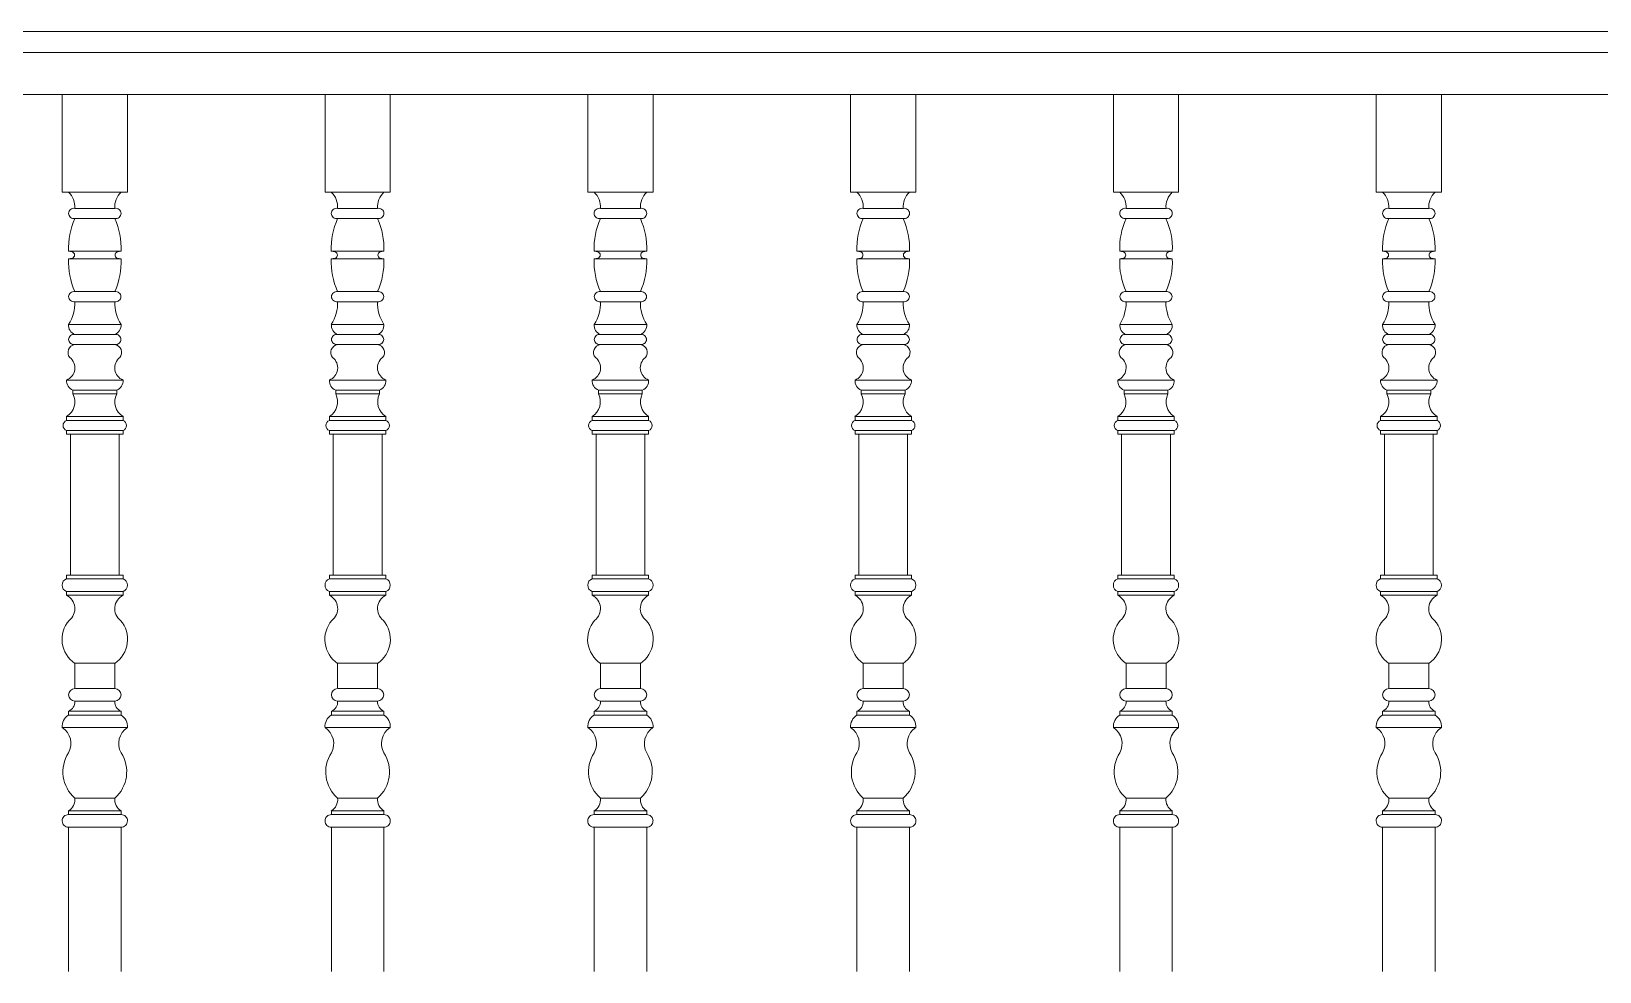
# Model space of a CAD drawing. Extents: x 775040 to 808375, y 4159409 to 4163651.
# Drawn here: x 805107 to 805480, y 4160622.3 to 4160846 of the extents above; entities that cross this region are included whole.
import ezdxf

# ---------------------------------------------------------------- set-up
doc = ezdxf.new("R2010")
doc.units = 0
doc.header["$MEASUREMENT"] = 0
doc.layers.add('Z_g1', color=1, linetype='Continuous', lineweight=5)
doc.layers.add('Z_g2', color=2, linetype='Continuous', lineweight=9)

msp = doc.modelspace()

# ---------------------------------------------------------------- linework, layer by layer
at = {"layer": 'Z_g1'}
for p, q in [((804759.76, 4160846.02), (805904.87, 4160846.02)), ((804759.76, 4160841.02), (805896.81, 4160841.02)), ((804759.76, 4160831.02), (805879.87, 4160831.02))]:
    msp.add_line(p, q, dxfattribs=at)
at = {"layer": 'Z_g2'}
for p, q in [((805114.37, 4160807.74), (805114.37, 4160831.02)), ((805114.37, 4160819.5), (805114.37, 4160831.02)), ((805129.87, 4160807.74), (805129.87, 4160831.02)), ((805129.87, 4160807.74), (805129.87, 4160831.02)), ((805176.87, 4160807.74), (805176.87, 4160831.02)), ((805192.37, 4160807.74), (805192.37, 4160831.02)), ((805239.37, 4160807.74), (805239.37, 4160831.02)), ((805254.87, 4160807.74), (805254.87, 4160831.02)), ((805301.87, 4160807.74), (805301.87, 4160831.02)), ((805317.37, 4160807.74), (805317.37, 4160831.02)), ((805364.37, 4160807.74), (805364.37, 4160831.02)), ((805364.37, 4160819.5), (805364.37, 4160831.02)), ((805379.87, 4160807.74), (805379.87, 4160831.02)), ((805379.87, 4160807.74), (805379.87, 4160831.02)), ((805426.87, 4160807.74), (805426.87, 4160831.02)), ((805442.37, 4160807.74), (805442.37, 4160831.02)), ((805114.37, 4160807.74), (805114.37, 4160819.5)), ((805364.37, 4160807.74), (805364.37, 4160819.5)), ((805129.87, 4160807.74), (805114.37, 4160807.74)), ((805129.87, 4160807.74), (805114.37, 4160807.74)), ((805192.37, 4160807.74), (805176.87, 4160807.74)), ((805254.87, 4160807.74), (805239.37, 4160807.74)), ((805317.37, 4160807.74), (805301.87, 4160807.74)), ((805379.87, 4160807.74), (805364.37, 4160807.74)), ((805379.87, 4160807.74), (805364.37, 4160807.74)), ((805442.37, 4160807.74), (805426.87, 4160807.74)), ((805126.87, 4160803.89), (805117.37, 4160803.89)), ((805126.87, 4160803.89), (805117.37, 4160803.89)), ((805189.37, 4160803.89), (805179.87, 4160803.89)), ((805251.87, 4160803.89), (805242.37, 4160803.89)), ((805314.37, 4160803.89), (805304.87, 4160803.89)), ((805376.87, 4160803.89), (805367.37, 4160803.89)), ((805376.87, 4160803.89), (805367.37, 4160803.89)), ((805439.37, 4160803.89), (805429.87, 4160803.89)), ((805126.87, 4160801.49), (805117.37, 4160801.49)), ((805126.87, 4160801.49), (805117.37, 4160801.49)), ((805189.37, 4160801.49), (805179.87, 4160801.49)), ((805251.87, 4160801.49), (805242.37, 4160801.49)), ((805314.37, 4160801.49), (805304.87, 4160801.49)), ((805376.87, 4160801.49), (805367.37, 4160801.49)), ((805376.87, 4160801.49), (805367.37, 4160801.49)), ((805439.37, 4160801.49), (805429.87, 4160801.49)), ((805128.37, 4160793.69), (805115.87, 4160793.69)), ((805128.37, 4160793.69), (805115.87, 4160793.69)), ((805128.37, 4160791.89), (805115.87, 4160791.89)), ((805128.37, 4160791.89), (805115.87, 4160791.89)), ((805190.87, 4160793.69), (805178.37, 4160793.69)), ((805190.87, 4160791.89), (805178.37, 4160791.89)), ((805253.37, 4160793.69), (805240.87, 4160793.69)), ((805253.37, 4160791.89), (805240.87, 4160791.89)), ((805315.87, 4160793.69), (805303.37, 4160793.69)), ((805315.87, 4160791.89), (805303.37, 4160791.89)), ((805378.37, 4160793.69), (805365.87, 4160793.69)), ((805378.37, 4160793.69), (805365.87, 4160793.69)), ((805378.37, 4160791.89), (805365.87, 4160791.89)), ((805378.37, 4160791.89), (805365.87, 4160791.89)), ((805440.87, 4160793.69), (805428.37, 4160793.69)), ((805440.87, 4160791.89), (805428.37, 4160791.89)), ((805126.87, 4160784.09), (805117.37, 4160784.09)), ((805126.87, 4160784.09), (805117.37, 4160784.09)), ((805189.37, 4160784.09), (805179.87, 4160784.09)), ((805251.87, 4160784.09), (805242.37, 4160784.09)), ((805314.37, 4160784.09), (805304.87, 4160784.09)), ((805376.87, 4160784.09), (805367.37, 4160784.09)), ((805376.87, 4160784.09), (805367.37, 4160784.09)), ((805439.37, 4160784.09), (805429.87, 4160784.09)), ((805126.87, 4160781.69), (805117.19, 4160781.68)), ((805126.87, 4160781.69), (805117.19, 4160781.68)), ((805189.37, 4160781.69), (805179.69, 4160781.68)), ((805251.87, 4160781.69), (805242.19, 4160781.68)), ((805314.37, 4160781.69), (805304.69, 4160781.68)), ((805376.87, 4160781.69), (805367.19, 4160781.68)), ((805376.87, 4160781.69), (805367.19, 4160781.68)), ((805439.37, 4160781.69), (805429.69, 4160781.68)), ((805128.37, 4160776.29), (805115.87, 4160776.29)), ((805128.37, 4160776.29), (805115.87, 4160776.29)), ((805190.87, 4160776.29), (805178.37, 4160776.29)), ((805253.37, 4160776.29), (805240.87, 4160776.29)), ((805315.87, 4160776.29), (805303.37, 4160776.29)), ((805378.37, 4160776.29), (805365.87, 4160776.29)), ((805378.37, 4160776.29), (805365.87, 4160776.29)), ((805440.87, 4160776.29), (805428.37, 4160776.29)), ((805125.68, 4160773.89), (805117.37, 4160773.89)), ((805125.68, 4160773.89), (805117.37, 4160773.89)), ((805126.87, 4160773.89), (805125.68, 4160773.89)), ((805126.87, 4160773.89), (805125.68, 4160773.89)), ((805188.18, 4160773.89), (805179.87, 4160773.89)), ((805189.37, 4160773.89), (805188.18, 4160773.89)), ((805250.68, 4160773.89), (805242.37, 4160773.89)), ((805251.87, 4160773.89), (805250.68, 4160773.89)), ((805313.18, 4160773.89), (805304.87, 4160773.89)), ((805314.37, 4160773.89), (805313.18, 4160773.89)), ((805375.68, 4160773.89), (805367.37, 4160773.89)), ((805375.68, 4160773.89), (805367.37, 4160773.89)), ((805376.87, 4160773.89), (805375.68, 4160773.89)), ((805376.87, 4160773.89), (805375.68, 4160773.89)), ((805438.18, 4160773.89), (805429.87, 4160773.89)), ((805439.37, 4160773.89), (805438.18, 4160773.89)), ((805126.87, 4160771.49), (805117.37, 4160771.49)), ((805126.87, 4160771.49), (805117.37, 4160771.49)), ((805189.37, 4160771.49), (805179.87, 4160771.49)), ((805251.87, 4160771.49), (805242.37, 4160771.49)), ((805314.37, 4160771.49), (805304.87, 4160771.49)), ((805376.87, 4160771.49), (805367.37, 4160771.49)), ((805376.87, 4160771.49), (805367.37, 4160771.49)), ((805439.37, 4160771.49), (805429.87, 4160771.49)), ((805128.82, 4160763.04), (805115.41, 4160763.04)), ((805128.82, 4160763.04), (805115.41, 4160763.04)), ((805191.32, 4160763.04), (805177.91, 4160763.04)), ((805253.82, 4160763.04), (805240.41, 4160763.04)), ((805316.32, 4160763.04), (805302.91, 4160763.04)), ((805378.82, 4160763.04), (805365.41, 4160763.04)), ((805378.82, 4160763.04), (805365.41, 4160763.04)), ((805441.32, 4160763.04), (805427.91, 4160763.04)), ((805116.91, 4160760.64), (805116.91, 4160759.74)), ((805127.32, 4160760.64), (805116.91, 4160760.64)), ((805116.91, 4160760.64), (805116.91, 4160759.74)), ((805127.32, 4160760.64), (805116.91, 4160760.64)), ((805127.32, 4160759.74), (805116.91, 4160759.74)), ((805127.32, 4160759.74), (805116.91, 4160759.74)), ((805127.32, 4160760.64), (805127.32, 4160759.74)), ((805127.32, 4160760.64), (805127.32, 4160759.74)), ((805179.41, 4160760.64), (805179.41, 4160759.74)), ((805189.82, 4160760.64), (805179.41, 4160760.64)), ((805189.82, 4160759.74), (805179.41, 4160759.74)), ((805189.82, 4160760.64), (805189.82, 4160759.74)), ((805241.91, 4160760.64), (805241.91, 4160759.74)), ((805252.32, 4160760.64), (805241.91, 4160760.64)), ((805252.32, 4160759.74), (805241.91, 4160759.74)), ((805252.32, 4160760.64), (805252.32, 4160759.74)), ((805304.41, 4160760.64), (805304.41, 4160759.74)), ((805314.82, 4160760.64), (805304.41, 4160760.64)), ((805314.82, 4160759.74), (805304.41, 4160759.74)), ((805314.82, 4160760.64), (805314.82, 4160759.74)), ((805366.91, 4160760.64), (805366.91, 4160759.74)), ((805377.32, 4160760.64), (805366.91, 4160760.64)), ((805366.91, 4160760.64), (805366.91, 4160759.74)), ((805377.32, 4160760.64), (805366.91, 4160760.64)), ((805377.32, 4160759.74), (805366.91, 4160759.74)), ((805377.32, 4160759.74), (805366.91, 4160759.74)), ((805377.32, 4160760.64), (805377.32, 4160759.74)), ((805377.32, 4160760.64), (805377.32, 4160759.74)), ((805429.41, 4160760.64), (805429.41, 4160759.74)), ((805439.82, 4160760.64), (805429.41, 4160760.64)), ((805439.82, 4160759.74), (805429.41, 4160759.74)), ((805439.82, 4160760.64), (805439.82, 4160759.74)), ((805115.41, 4160754.34), (805115.41, 4160753.44)), ((805128.82, 4160754.34), (805115.41, 4160754.34)), ((805115.41, 4160754.34), (805115.41, 4160753.44)), ((805128.82, 4160754.34), (805115.41, 4160754.34)), ((805128.82, 4160754.34), (805128.82, 4160753.44)), ((805128.82, 4160754.34), (805128.82, 4160753.44)), ((805177.91, 4160754.34), (805177.91, 4160753.44)), ((805191.32, 4160754.34), (805177.91, 4160754.34)), ((805191.32, 4160754.34), (805191.32, 4160753.44)), ((805240.41, 4160754.34), (805240.41, 4160753.44)), ((805253.82, 4160754.34), (805240.41, 4160754.34)), ((805253.82, 4160754.34), (805253.82, 4160753.44)), ((805302.91, 4160754.34), (805302.91, 4160753.44)), ((805316.32, 4160754.34), (805302.91, 4160754.34)), ((805316.32, 4160754.34), (805316.32, 4160753.44)), ((805365.41, 4160754.34), (805365.41, 4160753.44)), ((805378.82, 4160754.34), (805365.41, 4160754.34)), ((805365.41, 4160754.34), (805365.41, 4160753.44)), ((805378.82, 4160754.34), (805365.41, 4160754.34)), ((805378.82, 4160754.34), (805378.82, 4160753.44)), ((805378.82, 4160754.34), (805378.82, 4160753.44)), ((805427.91, 4160754.34), (805427.91, 4160753.44)), ((805441.32, 4160754.34), (805427.91, 4160754.34)), ((805441.32, 4160754.34), (805441.32, 4160753.44)), ((805128.82, 4160753.44), (805115.41, 4160753.44)), ((805128.82, 4160753.44), (805115.41, 4160753.44)), ((805115.41, 4160751.04), (805115.41, 4160750.14)), ((805128.82, 4160751.04), (805115.41, 4160751.04)), ((805115.41, 4160751.04), (805115.41, 4160750.14)), ((805128.82, 4160751.04), (805115.41, 4160751.04)), ((805128.82, 4160751.04), (805128.82, 4160750.14)), ((805128.82, 4160751.04), (805128.82, 4160750.14)), ((805191.32, 4160753.44), (805177.91, 4160753.44)), ((805177.91, 4160751.04), (805177.91, 4160750.14)), ((805191.32, 4160751.04), (805177.91, 4160751.04)), ((805191.32, 4160751.04), (805191.32, 4160750.14)), ((805253.82, 4160753.44), (805240.41, 4160753.44)), ((805240.41, 4160751.04), (805240.41, 4160750.14)), ((805253.82, 4160751.04), (805240.41, 4160751.04)), ((805253.82, 4160751.04), (805253.82, 4160750.14)), ((805316.32, 4160753.44), (805302.91, 4160753.44)), ((805302.91, 4160751.04), (805302.91, 4160750.14)), ((805316.32, 4160751.04), (805302.91, 4160751.04)), ((805316.32, 4160751.04), (805316.32, 4160750.14)), ((805378.82, 4160753.44), (805365.41, 4160753.44)), ((805378.82, 4160753.44), (805365.41, 4160753.44)), ((805365.41, 4160751.04), (805365.41, 4160750.14)), ((805378.82, 4160751.04), (805365.41, 4160751.04)), ((805365.41, 4160751.04), (805365.41, 4160750.14)), ((805378.82, 4160751.04), (805365.41, 4160751.04)), ((805378.82, 4160751.04), (805378.82, 4160750.14)), ((805378.82, 4160751.04), (805378.82, 4160750.14)), ((805441.32, 4160753.44), (805427.91, 4160753.44)), ((805427.91, 4160751.04), (805427.91, 4160750.14)), ((805441.32, 4160751.04), (805427.91, 4160751.04)), ((805441.32, 4160751.04), (805441.32, 4160750.14)), ((805115.41, 4160750.14), (805116.31, 4160750.14)), ((805115.41, 4160750.14), (805116.31, 4160750.14)), ((805116.31, 4160750.14), (805116.31, 4160716.64)), ((805127.92, 4160750.14), (805116.31, 4160750.14)), ((805116.31, 4160750.14), (805116.31, 4160716.64)), ((805127.92, 4160750.14), (805116.31, 4160750.14)), ((805128.82, 4160750.14), (805127.92, 4160750.14)), ((805127.92, 4160750.14), (805127.92, 4160716.64)), ((805128.82, 4160750.14), (805127.92, 4160750.14)), ((805127.92, 4160750.14), (805127.92, 4160716.64)), ((805177.91, 4160750.14), (805178.81, 4160750.14)), ((805178.81, 4160750.14), (805178.81, 4160716.64)), ((805190.42, 4160750.14), (805178.81, 4160750.14)), ((805191.32, 4160750.14), (805190.42, 4160750.14)), ((805190.42, 4160750.14), (805190.42, 4160716.64)), ((805240.41, 4160750.14), (805241.31, 4160750.14)), ((805241.31, 4160750.14), (805241.31, 4160716.64)), ((805252.92, 4160750.14), (805241.31, 4160750.14)), ((805253.82, 4160750.14), (805252.92, 4160750.14)), ((805252.92, 4160750.14), (805252.92, 4160716.64)), ((805302.91, 4160750.14), (805303.81, 4160750.14)), ((805303.81, 4160750.14), (805303.81, 4160716.64)), ((805315.42, 4160750.14), (805303.81, 4160750.14)), ((805316.32, 4160750.14), (805315.42, 4160750.14)), ((805315.42, 4160750.14), (805315.42, 4160716.64)), ((805365.41, 4160750.14), (805366.31, 4160750.14)), ((805365.41, 4160750.14), (805366.31, 4160750.14)), ((805366.31, 4160750.14), (805366.31, 4160716.64)), ((805377.92, 4160750.14), (805366.31, 4160750.14)), ((805366.31, 4160750.14), (805366.31, 4160716.64)), ((805377.92, 4160750.14), (805366.31, 4160750.14)), ((805378.82, 4160750.14), (805377.92, 4160750.14)), ((805377.92, 4160750.14), (805377.92, 4160716.64)), ((805378.82, 4160750.14), (805377.92, 4160750.14)), ((805377.92, 4160750.14), (805377.92, 4160716.64)), ((805427.91, 4160750.14), (805428.81, 4160750.14)), ((805428.81, 4160750.14), (805428.81, 4160716.64)), ((805440.42, 4160750.14), (805428.81, 4160750.14)), ((805441.32, 4160750.14), (805440.42, 4160750.14)), ((805440.42, 4160750.14), (805440.42, 4160716.64)), ((805116.31, 4160716.64), (805115.41, 4160716.64)), ((805115.41, 4160716.64), (805115.41, 4160715.74)), ((805116.31, 4160716.64), (805115.41, 4160716.64)), ((805115.41, 4160716.64), (805115.41, 4160715.74)), ((805127.92, 4160716.64), (805116.31, 4160716.64)), ((805127.92, 4160716.64), (805116.31, 4160716.64)), ((805127.92, 4160716.64), (805128.82, 4160716.64)), ((805127.92, 4160716.64), (805128.82, 4160716.64)), ((805128.82, 4160716.64), (805128.82, 4160715.74)), ((805128.82, 4160716.64), (805128.82, 4160715.74)), ((805178.81, 4160716.64), (805177.91, 4160716.64)), ((805177.91, 4160716.64), (805177.91, 4160715.74)), ((805190.42, 4160716.64), (805178.81, 4160716.64)), ((805190.42, 4160716.64), (805191.32, 4160716.64)), ((805191.32, 4160716.64), (805191.32, 4160715.74)), ((805241.31, 4160716.64), (805240.41, 4160716.64)), ((805240.41, 4160716.64), (805240.41, 4160715.74)), ((805252.92, 4160716.64), (805241.31, 4160716.64)), ((805252.92, 4160716.64), (805253.82, 4160716.64)), ((805253.82, 4160716.64), (805253.82, 4160715.74)), ((805303.81, 4160716.64), (805302.91, 4160716.64)), ((805302.91, 4160716.64), (805302.91, 4160715.74)), ((805315.42, 4160716.64), (805303.81, 4160716.64)), ((805315.42, 4160716.64), (805316.32, 4160716.64)), ((805316.32, 4160716.64), (805316.32, 4160715.74)), ((805366.31, 4160716.64), (805365.41, 4160716.64)), ((805365.41, 4160716.64), (805365.41, 4160715.74)), ((805366.31, 4160716.64), (805365.41, 4160716.64)), ((805365.41, 4160716.64), (805365.41, 4160715.74)), ((805377.92, 4160716.64), (805366.31, 4160716.64)), ((805377.92, 4160716.64), (805366.31, 4160716.64)), ((805377.92, 4160716.64), (805378.82, 4160716.64)), ((805377.92, 4160716.64), (805378.82, 4160716.64)), ((805378.82, 4160716.64), (805378.82, 4160715.74)), ((805378.82, 4160716.64), (805378.82, 4160715.74)), ((805428.81, 4160716.64), (805427.91, 4160716.64)), ((805427.91, 4160716.64), (805427.91, 4160715.74)), ((805440.42, 4160716.64), (805428.81, 4160716.64)), ((805440.42, 4160716.64), (805441.32, 4160716.64)), ((805441.32, 4160716.64), (805441.32, 4160715.74)), ((805128.82, 4160715.74), (805115.41, 4160715.74)), ((805128.82, 4160715.74), (805115.41, 4160715.74)), ((805191.32, 4160715.74), (805177.91, 4160715.74)), ((805253.82, 4160715.74), (805240.41, 4160715.74)), ((805316.32, 4160715.74), (805302.91, 4160715.74)), ((805378.82, 4160715.74), (805365.41, 4160715.74)), ((805378.82, 4160715.74), (805365.41, 4160715.74)), ((805441.32, 4160715.74), (805427.91, 4160715.74)), ((805115.41, 4160712.74), (805115.41, 4160711.84)), ((805128.82, 4160712.74), (805115.41, 4160712.74)), ((805115.41, 4160712.74), (805115.41, 4160711.84)), ((805128.82, 4160712.74), (805115.41, 4160712.74)), ((805128.82, 4160711.84), (805115.41, 4160711.84)), ((805128.82, 4160711.84), (805115.41, 4160711.84)), ((805128.82, 4160712.74), (805128.82, 4160711.84)), ((805128.82, 4160712.74), (805128.82, 4160711.84)), ((805177.91, 4160712.74), (805177.91, 4160711.84)), ((805191.32, 4160712.74), (805177.91, 4160712.74)), ((805191.32, 4160711.84), (805177.91, 4160711.84)), ((805191.32, 4160712.74), (805191.32, 4160711.84)), ((805240.41, 4160712.74), (805240.41, 4160711.84)), ((805253.82, 4160712.74), (805240.41, 4160712.74)), ((805253.82, 4160711.84), (805240.41, 4160711.84)), ((805253.82, 4160712.74), (805253.82, 4160711.84)), ((805302.91, 4160712.74), (805302.91, 4160711.84)), ((805316.32, 4160712.74), (805302.91, 4160712.74)), ((805316.32, 4160711.84), (805302.91, 4160711.84)), ((805316.32, 4160712.74), (805316.32, 4160711.84)), ((805365.41, 4160712.74), (805365.41, 4160711.84)), ((805378.82, 4160712.74), (805365.41, 4160712.74)), ((805365.41, 4160712.74), (805365.41, 4160711.84)), ((805378.82, 4160712.74), (805365.41, 4160712.74)), ((805378.82, 4160711.84), (805365.41, 4160711.84)), ((805378.82, 4160711.84), (805365.41, 4160711.84)), ((805378.82, 4160712.74), (805378.82, 4160711.84)), ((805378.82, 4160712.74), (805378.82, 4160711.84)), ((805427.91, 4160712.74), (805427.91, 4160711.84)), ((805441.32, 4160712.74), (805427.91, 4160712.74)), ((805441.32, 4160711.84), (805427.91, 4160711.84)), ((805441.32, 4160712.74), (805441.32, 4160711.84)), ((805117.37, 4160695.64), (805117.37, 4160689.64)), ((805126.87, 4160695.64), (805117.37, 4160695.64)), ((805117.37, 4160695.64), (805117.37, 4160689.64)), ((805126.87, 4160695.64), (805117.37, 4160695.64)), ((805126.87, 4160695.64), (805126.87, 4160689.64)), ((805126.87, 4160695.64), (805126.87, 4160689.64)), ((805179.87, 4160695.64), (805179.87, 4160689.64)), ((805189.37, 4160695.64), (805179.87, 4160695.64)), ((805189.37, 4160695.64), (805189.37, 4160689.64)), ((805242.37, 4160695.64), (805242.37, 4160689.64)), ((805251.87, 4160695.64), (805242.37, 4160695.64)), ((805251.87, 4160695.64), (805251.87, 4160689.64)), ((805304.87, 4160695.64), (805304.87, 4160689.64)), ((805314.37, 4160695.64), (805304.87, 4160695.64)), ((805314.37, 4160695.64), (805314.37, 4160689.64)), ((805367.37, 4160695.64), (805367.37, 4160689.64)), ((805376.87, 4160695.64), (805367.37, 4160695.64)), ((805367.37, 4160695.64), (805367.37, 4160689.64)), ((805376.87, 4160695.64), (805367.37, 4160695.64)), ((805376.87, 4160695.64), (805376.87, 4160689.64)), ((805376.87, 4160695.64), (805376.87, 4160689.64)), ((805429.87, 4160695.64), (805429.87, 4160689.64)), ((805439.37, 4160695.64), (805429.87, 4160695.64)), ((805439.37, 4160695.64), (805439.37, 4160689.64)), ((805126.87, 4160689.64), (805117.49, 4160689.64)), ((805126.87, 4160689.64), (805117.49, 4160689.64)), ((805189.37, 4160689.64), (805179.99, 4160689.64)), ((805251.87, 4160689.64), (805242.49, 4160689.64)), ((805314.37, 4160689.64), (805304.99, 4160689.64)), ((805376.87, 4160689.64), (805367.49, 4160689.64)), ((805376.87, 4160689.64), (805367.49, 4160689.64)), ((805439.37, 4160689.64), (805429.99, 4160689.64)), ((805115.87, 4160684.24), (805115.87, 4160683.34)), ((805128.37, 4160684.24), (805115.87, 4160684.24)), ((805115.87, 4160684.24), (805115.87, 4160683.34)), ((805128.37, 4160684.24), (805115.87, 4160684.24)), ((805115.87, 4160683.34), (805128.37, 4160683.34)), ((805115.87, 4160683.34), (805128.37, 4160683.34)), ((805126.87, 4160686.64), (805117.37, 4160686.64)), ((805126.87, 4160686.64), (805117.37, 4160686.64)), ((805128.37, 4160684.24), (805128.37, 4160683.34)), ((805128.37, 4160684.24), (805128.37, 4160683.34)), ((805178.37, 4160684.24), (805178.37, 4160683.34)), ((805190.87, 4160684.24), (805178.37, 4160684.24)), ((805178.37, 4160683.34), (805190.87, 4160683.34)), ((805189.37, 4160686.64), (805179.87, 4160686.64)), ((805190.87, 4160684.24), (805190.87, 4160683.34)), ((805240.87, 4160684.24), (805240.87, 4160683.34)), ((805253.37, 4160684.24), (805240.87, 4160684.24)), ((805240.87, 4160683.34), (805253.37, 4160683.34)), ((805251.87, 4160686.64), (805242.37, 4160686.64)), ((805253.37, 4160684.24), (805253.37, 4160683.34)), ((805303.37, 4160684.24), (805303.37, 4160683.34)), ((805315.87, 4160684.24), (805303.37, 4160684.24)), ((805303.37, 4160683.34), (805315.87, 4160683.34)), ((805314.37, 4160686.64), (805304.87, 4160686.64)), ((805315.87, 4160684.24), (805315.87, 4160683.34)), ((805365.87, 4160684.24), (805365.87, 4160683.34)), ((805378.37, 4160684.24), (805365.87, 4160684.24)), ((805365.87, 4160684.24), (805365.87, 4160683.34)), ((805378.37, 4160684.24), (805365.87, 4160684.24)), ((805365.87, 4160683.34), (805378.37, 4160683.34)), ((805365.87, 4160683.34), (805378.37, 4160683.34)), ((805376.87, 4160686.64), (805367.37, 4160686.64)), ((805376.87, 4160686.64), (805367.37, 4160686.64)), ((805378.37, 4160684.24), (805378.37, 4160683.34)), ((805378.37, 4160684.24), (805378.37, 4160683.34)), ((805428.37, 4160684.24), (805428.37, 4160683.34)), ((805440.87, 4160684.24), (805428.37, 4160684.24)), ((805428.37, 4160683.34), (805440.87, 4160683.34)), ((805439.37, 4160686.64), (805429.87, 4160686.64)), ((805440.87, 4160684.24), (805440.87, 4160683.34)), ((805129.87, 4160680.34), (805114.37, 4160680.34)), ((805129.87, 4160680.34), (805114.37, 4160680.34)), ((805192.37, 4160680.34), (805176.87, 4160680.34)), ((805254.87, 4160680.34), (805239.37, 4160680.34)), ((805317.37, 4160680.34), (805301.87, 4160680.34)), ((805379.87, 4160680.34), (805364.37, 4160680.34)), ((805379.87, 4160680.34), (805364.37, 4160680.34)), ((805442.37, 4160680.34), (805426.87, 4160680.34)), ((805126.87, 4160663.54), (805117.37, 4160663.54)), ((805126.87, 4160663.54), (805117.37, 4160663.54)), ((805189.37, 4160663.54), (805179.87, 4160663.54)), ((805251.87, 4160663.54), (805242.37, 4160663.54)), ((805314.37, 4160663.54), (805304.87, 4160663.54)), ((805376.87, 4160663.54), (805367.37, 4160663.54)), ((805376.87, 4160663.54), (805367.37, 4160663.54)), ((805439.37, 4160663.54), (805429.87, 4160663.54)), ((805115.87, 4160660.54), (805115.87, 4160659.64)), ((805115.87, 4160660.54), (805128.37, 4160660.54)), ((805115.87, 4160660.54), (805115.87, 4160659.64)), ((805115.87, 4160660.54), (805128.37, 4160660.54)), ((805128.37, 4160659.64), (805115.87, 4160659.64)), ((805128.37, 4160659.64), (805115.87, 4160659.64)), ((805128.37, 4160660.54), (805128.37, 4160659.64)), ((805128.37, 4160660.54), (805128.37, 4160659.64)), ((805178.37, 4160660.54), (805178.37, 4160659.64)), ((805178.37, 4160660.54), (805190.87, 4160660.54)), ((805190.87, 4160659.64), (805178.37, 4160659.64)), ((805190.87, 4160660.54), (805190.87, 4160659.64)), ((805240.87, 4160660.54), (805240.87, 4160659.64)), ((805240.87, 4160660.54), (805253.37, 4160660.54)), ((805253.37, 4160659.64), (805240.87, 4160659.64)), ((805253.37, 4160660.54), (805253.37, 4160659.64)), ((805303.37, 4160660.54), (805303.37, 4160659.64)), ((805303.37, 4160660.54), (805315.87, 4160660.54)), ((805315.87, 4160659.64), (805303.37, 4160659.64)), ((805315.87, 4160660.54), (805315.87, 4160659.64)), ((805365.87, 4160660.54), (805365.87, 4160659.64)), ((805365.87, 4160660.54), (805378.37, 4160660.54)), ((805365.87, 4160660.54), (805365.87, 4160659.64)), ((805365.87, 4160660.54), (805378.37, 4160660.54)), ((805378.37, 4160659.64), (805365.87, 4160659.64)), ((805378.37, 4160659.64), (805365.87, 4160659.64)), ((805378.37, 4160660.54), (805378.37, 4160659.64)), ((805378.37, 4160660.54), (805378.37, 4160659.64)), ((805428.37, 4160660.54), (805428.37, 4160659.64)), ((805428.37, 4160660.54), (805440.87, 4160660.54)), ((805440.87, 4160659.64), (805428.37, 4160659.64)), ((805440.87, 4160660.54), (805440.87, 4160659.64)), ((805115.87, 4160656.64), (805115.87, 4160622.27)), ((805115.87, 4160656.64), (805128.37, 4160656.64)), ((805115.87, 4160656.64), (805115.87, 4160622.27)), ((805115.87, 4160656.64), (805128.37, 4160656.64)), ((805128.37, 4160656.64), (805128.37, 4160622.27)), ((805128.37, 4160656.64), (805128.37, 4160622.27)), ((805178.37, 4160656.64), (805178.37, 4160622.27)), ((805178.37, 4160656.64), (805190.87, 4160656.64)), ((805190.87, 4160656.64), (805190.87, 4160622.27)), ((805240.87, 4160656.64), (805240.87, 4160622.27)), ((805240.87, 4160656.64), (805253.37, 4160656.64)), ((805253.37, 4160656.64), (805253.37, 4160622.27)), ((805303.37, 4160656.64), (805303.37, 4160622.27)), ((805303.37, 4160656.64), (805315.87, 4160656.64)), ((805315.87, 4160656.64), (805315.87, 4160622.27)), ((805365.87, 4160656.64), (805365.87, 4160622.27)), ((805365.87, 4160656.64), (805378.37, 4160656.64)), ((805365.87, 4160656.64), (805365.87, 4160622.27)), ((805365.87, 4160656.64), (805378.37, 4160656.64)), ((805378.37, 4160656.64), (805378.37, 4160622.27)), ((805378.37, 4160656.64), (805378.37, 4160622.27)), ((805428.37, 4160656.64), (805428.37, 4160622.27)), ((805428.37, 4160656.64), (805440.87, 4160656.64)), ((805440.87, 4160656.64), (805440.87, 4160622.27))]:
    msp.add_line(p, q, dxfattribs=at)
for centre, radius, start, end in [((805112.57, 4160804.24), 4.8, 355.9157, 46.7436), ((805112.57, 4160804.24), 4.8, 355.9157, 46.7436), ((805131.66, 4160804.24), 4.8, 133.2564, 184.0843), ((805131.66, 4160804.24), 4.8, 133.2564, 184.0843), ((805175.07, 4160804.24), 4.8, 355.9157, 46.7436), ((805194.16, 4160804.24), 4.8, 133.2564, 184.0843), ((805237.57, 4160804.24), 4.8, 355.9157, 46.7436), ((805256.66, 4160804.24), 4.8, 133.2564, 184.0843), ((805300.07, 4160804.24), 4.8, 355.9157, 46.7436), ((805319.16, 4160804.24), 4.8, 133.2564, 184.0843), ((805362.57, 4160804.24), 4.8, 355.9157, 46.7436), ((805362.57, 4160804.24), 4.8, 355.9157, 46.7436), ((805381.66, 4160804.24), 4.8, 133.2564, 184.0843), ((805381.66, 4160804.24), 4.8, 133.2564, 184.0843), ((805425.07, 4160804.24), 4.8, 355.9157, 46.7436), ((805444.16, 4160804.24), 4.8, 133.2564, 184.0843), ((805117.12, 4160802.66), 1.26, 78.7725, 178.5472), ((805117.12, 4160802.66), 1.26, 78.7725, 178.5472), ((805117.12, 4160802.73), 1.26, 181.4528, 281.2275), ((805117.12, 4160802.73), 1.26, 181.4528, 281.2275), ((805127.11, 4160802.66), 1.26, 1.4528, 101.2275), ((805127.11, 4160802.66), 1.26, 1.4528, 101.2275), ((805127.11, 4160802.73), 1.26, 258.7725, 358.5472), ((805127.11, 4160802.73), 1.26, 258.7725, 358.5472), ((805179.62, 4160802.66), 1.26, 78.7725, 178.5472), ((805179.62, 4160802.73), 1.26, 181.4528, 281.2275), ((805189.61, 4160802.66), 1.26, 1.4528, 101.2275), ((805189.61, 4160802.73), 1.26, 258.7725, 358.5472), ((805242.12, 4160802.66), 1.26, 78.7725, 178.5472), ((805242.12, 4160802.73), 1.26, 181.4528, 281.2275), ((805252.11, 4160802.66), 1.26, 1.4528, 101.2275), ((805252.11, 4160802.73), 1.26, 258.7725, 358.5472), ((805304.62, 4160802.66), 1.26, 78.7725, 178.5472), ((805304.62, 4160802.73), 1.26, 181.4528, 281.2275), ((805314.61, 4160802.66), 1.26, 1.4528, 101.2275), ((805314.61, 4160802.73), 1.26, 258.7725, 358.5472), ((805367.12, 4160802.66), 1.26, 78.7725, 178.5472), ((805367.12, 4160802.66), 1.26, 78.7725, 178.5472), ((805367.12, 4160802.73), 1.26, 181.4528, 281.2275), ((805367.12, 4160802.73), 1.26, 181.4528, 281.2275), ((805377.11, 4160802.66), 1.26, 1.4528, 101.2275), ((805377.11, 4160802.66), 1.26, 1.4528, 101.2275), ((805377.11, 4160802.73), 1.26, 258.7725, 358.5472), ((805377.11, 4160802.73), 1.26, 258.7725, 358.5472), ((805429.62, 4160802.66), 1.26, 78.7725, 178.5472), ((805429.62, 4160802.73), 1.26, 181.4528, 281.2275), ((805439.61, 4160802.66), 1.26, 1.4528, 101.2275), ((805439.61, 4160802.73), 1.26, 258.7725, 358.5472), ((805133.49, 4160794.35), 17.64, 156.1042, 182.1247), ((805133.49, 4160794.35), 17.64, 156.1042, 182.1247), ((805110.74, 4160794.35), 17.64, 357.8753, 23.8958), ((805110.74, 4160794.35), 17.64, 357.8753, 23.8958), ((805195.99, 4160794.35), 17.64, 156.1042, 182.1247), ((805173.24, 4160794.35), 17.64, 357.8753, 23.8958), ((805258.49, 4160794.35), 17.64, 156.1042, 182.1247), ((805235.74, 4160794.35), 17.64, 357.8753, 23.8958), ((805320.99, 4160794.35), 17.64, 156.1042, 182.1247), ((805298.24, 4160794.35), 17.64, 357.8753, 23.8958), ((805383.49, 4160794.35), 17.64, 156.1042, 182.1247), ((805383.49, 4160794.35), 17.64, 156.1042, 182.1247), ((805360.74, 4160794.35), 17.64, 357.8753, 23.8958), ((805360.74, 4160794.35), 17.64, 357.8753, 23.8958), ((805445.99, 4160794.35), 17.64, 156.1042, 182.1247), ((805423.24, 4160794.35), 17.64, 357.8753, 23.8958), ((805133.49, 4160791.24), 17.64, 177.8753, 203.8958), ((805133.49, 4160791.24), 17.64, 177.8753, 203.8958), ((805115.83, 4160790.54), 3.15, 72.6119, 89.4023), ((805115.83, 4160790.54), 3.15, 72.6119, 89.4023), ((805115.83, 4160795.05), 3.15, 270.5977, 287.3881), ((805115.83, 4160795.05), 3.15, 270.5977, 287.3881), ((805116.51, 4160792.81), 0.787, 358.91, 70.2818), ((805116.51, 4160792.81), 0.787, 358.91, 70.2818), ((805116.51, 4160792.78), 0.787, 289.7182, 1.09), ((805116.51, 4160792.78), 0.787, 289.7182, 1.09), ((805110.74, 4160791.24), 17.64, 336.1042, 2.1247), ((805110.74, 4160791.24), 17.64, 336.1042, 2.1247), ((805127.72, 4160792.81), 0.787, 109.7182, 181.09), ((805127.72, 4160792.81), 0.787, 109.7182, 181.09), ((805127.72, 4160792.78), 0.787, 178.91, 250.2818), ((805127.72, 4160792.78), 0.787, 178.91, 250.2818), ((805128.4, 4160790.54), 3.15, 90.5977, 107.3881), ((805128.4, 4160790.54), 3.15, 90.5977, 107.3881), ((805128.4, 4160795.05), 3.15, 252.6119, 269.4023), ((805128.4, 4160795.05), 3.15, 252.6119, 269.4023), ((805195.99, 4160791.24), 17.64, 177.8753, 203.8958), ((805178.33, 4160790.54), 3.15, 72.6119, 89.4023), ((805178.33, 4160795.05), 3.15, 270.5977, 287.3881), ((805179.01, 4160792.81), 0.787, 358.91, 70.2818), ((805179.01, 4160792.78), 0.787, 289.7182, 1.09), ((805173.24, 4160791.24), 17.64, 336.1042, 2.1247), ((805190.22, 4160792.81), 0.787, 109.7182, 181.09), ((805190.22, 4160792.78), 0.787, 178.91, 250.2818), ((805190.9, 4160790.54), 3.15, 90.5977, 107.3881), ((805190.9, 4160795.05), 3.15, 252.6119, 269.4023), ((805258.49, 4160791.24), 17.64, 177.8753, 203.8958), ((805240.83, 4160790.54), 3.15, 72.6119, 89.4023), ((805240.83, 4160795.05), 3.15, 270.5977, 287.3881), ((805241.51, 4160792.81), 0.787, 358.91, 70.2818), ((805241.51, 4160792.78), 0.787, 289.7182, 1.09), ((805235.74, 4160791.24), 17.64, 336.1042, 2.1247), ((805252.72, 4160792.81), 0.787, 109.7182, 181.09), ((805252.72, 4160792.78), 0.787, 178.91, 250.2818), ((805253.4, 4160790.54), 3.15, 90.5977, 107.3881), ((805253.4, 4160795.05), 3.15, 252.6119, 269.4023), ((805320.99, 4160791.24), 17.64, 177.8753, 203.8958), ((805303.33, 4160790.54), 3.15, 72.6119, 89.4023), ((805303.33, 4160795.05), 3.15, 270.5977, 287.3881), ((805304.01, 4160792.81), 0.787, 358.91, 70.2818), ((805304.01, 4160792.78), 0.787, 289.7182, 1.09), ((805298.24, 4160791.24), 17.64, 336.1042, 2.1247), ((805315.22, 4160792.81), 0.787, 109.7182, 181.09), ((805315.22, 4160792.78), 0.787, 178.91, 250.2818), ((805315.9, 4160790.54), 3.15, 90.5977, 107.3881), ((805315.9, 4160795.05), 3.15, 252.6119, 269.4023), ((805383.49, 4160791.24), 17.64, 177.8753, 203.8958), ((805383.49, 4160791.24), 17.64, 177.8753, 203.8958), ((805365.83, 4160790.54), 3.15, 72.6119, 89.4023), ((805365.83, 4160790.54), 3.15, 72.6119, 89.4023), ((805365.83, 4160795.05), 3.15, 270.5977, 287.3881), ((805365.83, 4160795.05), 3.15, 270.5977, 287.3881), ((805366.51, 4160792.81), 0.787, 358.91, 70.2818), ((805366.51, 4160792.81), 0.787, 358.91, 70.2818), ((805366.51, 4160792.78), 0.787, 289.7182, 1.09), ((805366.51, 4160792.78), 0.787, 289.7182, 1.09), ((805360.74, 4160791.24), 17.64, 336.1042, 2.1247), ((805360.74, 4160791.24), 17.64, 336.1042, 2.1247), ((805377.72, 4160792.81), 0.787, 109.7182, 181.09), ((805377.72, 4160792.81), 0.787, 109.7182, 181.09), ((805377.72, 4160792.78), 0.787, 178.91, 250.2818), ((805377.72, 4160792.78), 0.787, 178.91, 250.2818), ((805378.4, 4160790.54), 3.15, 90.5977, 107.3881), ((805378.4, 4160790.54), 3.15, 90.5977, 107.3881), ((805378.4, 4160795.05), 3.15, 252.6119, 269.4023), ((805378.4, 4160795.05), 3.15, 252.6119, 269.4023), ((805445.99, 4160791.24), 17.64, 177.8753, 203.8958), ((805428.33, 4160790.54), 3.15, 72.6119, 89.4023), ((805428.33, 4160795.05), 3.15, 270.5977, 287.3881), ((805429.01, 4160792.81), 0.787, 358.91, 70.2818), ((805429.01, 4160792.78), 0.787, 289.7182, 1.09), ((805423.24, 4160791.24), 17.64, 336.1042, 2.1247), ((805440.22, 4160792.81), 0.787, 109.7182, 181.09), ((805440.22, 4160792.78), 0.787, 178.91, 250.2818), ((805440.9, 4160790.54), 3.15, 90.5977, 107.3881), ((805440.9, 4160795.05), 3.15, 252.6119, 269.4023), ((805117.19, 4160782.81), 1.3, 82.2985, 176.0975), ((805117.19, 4160782.81), 1.3, 82.2985, 176.0975), ((805127.04, 4160782.81), 1.3, 3.9025, 97.7015), ((805127.04, 4160782.81), 1.3, 3.9025, 97.7015), ((805179.69, 4160782.81), 1.3, 82.2985, 176.0975), ((805189.54, 4160782.81), 1.3, 3.9025, 97.7015), ((805242.19, 4160782.81), 1.3, 82.2985, 176.0975), ((805252.04, 4160782.81), 1.3, 3.9025, 97.7015), ((805304.69, 4160782.81), 1.3, 82.2985, 176.0975), ((805314.54, 4160782.81), 1.3, 3.9025, 97.7015), ((805367.19, 4160782.81), 1.3, 82.2985, 176.0975), ((805367.19, 4160782.81), 1.3, 82.2985, 176.0975), ((805377.04, 4160782.81), 1.3, 3.9025, 97.7015), ((805377.04, 4160782.81), 1.3, 3.9025, 97.7015), ((805429.69, 4160782.81), 1.3, 82.2985, 176.0975), ((805439.54, 4160782.81), 1.3, 3.9025, 97.7015), ((805108.08, 4160781.36), 9.29, 326.9193, 2.0325), ((805108.08, 4160781.36), 9.29, 326.9193, 2.0325), ((805117.19, 4160782.98), 1.3, 183.9025, 277.7015), ((805117.19, 4160782.98), 1.3, 183.9025, 277.7015), ((805136.15, 4160781.36), 9.29, 177.9675, 213.0807), ((805136.15, 4160781.36), 9.29, 177.9675, 213.0807), ((805127.04, 4160782.98), 1.3, 262.2985, 356.0975), ((805127.04, 4160782.98), 1.3, 262.2985, 356.0975), ((805170.58, 4160781.36), 9.29, 326.9193, 2.0325), ((805179.69, 4160782.98), 1.3, 183.9025, 277.7015), ((805198.65, 4160781.36), 9.29, 177.9675, 213.0807), ((805189.54, 4160782.98), 1.3, 262.2985, 356.0975), ((805233.08, 4160781.36), 9.29, 326.9193, 2.0325), ((805242.19, 4160782.98), 1.3, 183.9025, 277.7015), ((805261.15, 4160781.36), 9.29, 177.9675, 213.0807), ((805252.04, 4160782.98), 1.3, 262.2985, 356.0975), ((805295.58, 4160781.36), 9.29, 326.9193, 2.0325), ((805304.69, 4160782.98), 1.3, 183.9025, 277.7015), ((805323.65, 4160781.36), 9.29, 177.9675, 213.0807), ((805314.54, 4160782.98), 1.3, 262.2985, 356.0975), ((805358.08, 4160781.36), 9.29, 326.9193, 2.0325), ((805358.08, 4160781.36), 9.29, 326.9193, 2.0325), ((805367.19, 4160782.98), 1.3, 183.9025, 277.7015), ((805367.19, 4160782.98), 1.3, 183.9025, 277.7015), ((805386.15, 4160781.36), 9.29, 177.9675, 213.0807), ((805386.15, 4160781.36), 9.29, 177.9675, 213.0807), ((805377.04, 4160782.98), 1.3, 262.2985, 356.0975), ((805377.04, 4160782.98), 1.3, 262.2985, 356.0975), ((805420.58, 4160781.36), 9.29, 326.9193, 2.0325), ((805429.69, 4160782.98), 1.3, 183.9025, 277.7015), ((805448.65, 4160781.36), 9.29, 177.9675, 213.0807), ((805439.54, 4160782.98), 1.3, 262.2985, 356.0975), ((805118.24, 4160776.11), 2.38, 175.5967, 248.4141), ((805118.24, 4160776.11), 2.38, 175.5967, 248.4141), ((805125.99, 4160776.11), 2.38, 291.5859, 4.4033), ((805125.99, 4160776.11), 2.38, 291.5859, 4.4033), ((805180.74, 4160776.11), 2.38, 175.5967, 248.4141), ((805188.49, 4160776.11), 2.38, 291.5859, 4.4033), ((805243.24, 4160776.11), 2.38, 175.5967, 248.4141), ((805250.99, 4160776.11), 2.38, 291.5859, 4.4033), ((805305.74, 4160776.11), 2.38, 175.5967, 248.4141), ((805313.49, 4160776.11), 2.38, 291.5859, 4.4033), ((805368.24, 4160776.11), 2.38, 175.5967, 248.4141), ((805368.24, 4160776.11), 2.38, 175.5967, 248.4141), ((805375.99, 4160776.11), 2.38, 291.5859, 4.4033), ((805375.99, 4160776.11), 2.38, 291.5859, 4.4033), ((805430.74, 4160776.11), 2.38, 175.5967, 248.4141), ((805438.49, 4160776.11), 2.38, 291.5859, 4.4033), ((805117.19, 4160772.61), 1.3, 82.2985, 176.0975), ((805117.19, 4160772.61), 1.3, 82.2985, 176.0975), ((805117.19, 4160772.78), 1.3, 183.9025, 277.7015), ((805117.19, 4160772.78), 1.3, 183.9025, 277.7015), ((805127.04, 4160772.61), 1.3, 3.9025, 97.7015), ((805127.04, 4160772.61), 1.3, 3.9025, 97.7015), ((805127.04, 4160772.78), 1.3, 262.2985, 356.0975), ((805127.04, 4160772.78), 1.3, 262.2985, 356.0975), ((805179.69, 4160772.61), 1.3, 82.2985, 176.0975), ((805179.69, 4160772.78), 1.3, 183.9025, 277.7015), ((805189.54, 4160772.61), 1.3, 3.9025, 97.7015), ((805189.54, 4160772.78), 1.3, 262.2985, 356.0975), ((805242.19, 4160772.61), 1.3, 82.2985, 176.0975), ((805242.19, 4160772.78), 1.3, 183.9025, 277.7015), ((805252.04, 4160772.61), 1.3, 3.9025, 97.7015), ((805252.04, 4160772.78), 1.3, 262.2985, 356.0975), ((805304.69, 4160772.61), 1.3, 82.2985, 176.0975), ((805304.69, 4160772.78), 1.3, 183.9025, 277.7015), ((805314.54, 4160772.61), 1.3, 3.9025, 97.7015), ((805314.54, 4160772.78), 1.3, 262.2985, 356.0975), ((805367.19, 4160772.61), 1.3, 82.2985, 176.0975), ((805367.19, 4160772.61), 1.3, 82.2985, 176.0975), ((805367.19, 4160772.78), 1.3, 183.9025, 277.7015), ((805367.19, 4160772.78), 1.3, 183.9025, 277.7015), ((805377.04, 4160772.61), 1.3, 3.9025, 97.7015), ((805377.04, 4160772.61), 1.3, 3.9025, 97.7015), ((805377.04, 4160772.78), 1.3, 262.2985, 356.0975), ((805377.04, 4160772.78), 1.3, 262.2985, 356.0975), ((805429.69, 4160772.61), 1.3, 82.2985, 176.0975), ((805429.69, 4160772.78), 1.3, 183.9025, 277.7015), ((805439.54, 4160772.61), 1.3, 3.9025, 97.7015), ((805439.54, 4160772.78), 1.3, 262.2985, 356.0975), ((805117.63, 4160769.61), 1.9, 98.127, 219.2866), ((805117.63, 4160769.61), 1.9, 98.127, 219.2866), ((805126.6, 4160769.61), 1.9, 320.7134, 81.873), ((805126.6, 4160769.61), 1.9, 320.7134, 81.873), ((805180.13, 4160769.61), 1.9, 98.127, 219.2866), ((805189.1, 4160769.61), 1.9, 320.7134, 81.873), ((805242.63, 4160769.61), 1.9, 98.127, 219.2866), ((805251.6, 4160769.61), 1.9, 320.7134, 81.873), ((805305.13, 4160769.61), 1.9, 98.127, 219.2866), ((805314.1, 4160769.61), 1.9, 320.7134, 81.873), ((805367.63, 4160769.61), 1.9, 98.127, 219.2866), ((805367.63, 4160769.61), 1.9, 98.127, 219.2866), ((805376.6, 4160769.61), 1.9, 320.7134, 81.873), ((805376.6, 4160769.61), 1.9, 320.7134, 81.873), ((805430.13, 4160769.61), 1.9, 98.127, 219.2866), ((805439.1, 4160769.61), 1.9, 320.7134, 81.873), ((805114.26, 4160765.94), 3.12, 291.5548, 52.408), ((805114.26, 4160765.94), 3.12, 291.5548, 52.408), ((805129.97, 4160765.94), 3.12, 127.592, 248.4452), ((805129.97, 4160765.94), 3.12, 127.592, 248.4452), ((805176.76, 4160765.94), 3.12, 291.5548, 52.408), ((805192.47, 4160765.94), 3.12, 127.592, 248.4452), ((805239.26, 4160765.94), 3.12, 291.5548, 52.408), ((805254.97, 4160765.94), 3.12, 127.592, 248.4452), ((805301.76, 4160765.94), 3.12, 291.5548, 52.408), ((805317.47, 4160765.94), 3.12, 127.592, 248.4452), ((805364.26, 4160765.94), 3.12, 291.5548, 52.408), ((805364.26, 4160765.94), 3.12, 291.5548, 52.408), ((805379.97, 4160765.94), 3.12, 127.592, 248.4452), ((805379.97, 4160765.94), 3.12, 127.592, 248.4452), ((805426.76, 4160765.94), 3.12, 291.5548, 52.408), ((805442.47, 4160765.94), 3.12, 127.592, 248.4452), ((805117.78, 4160762.85), 2.38, 175.5967, 248.4141), ((805117.78, 4160762.85), 2.38, 175.5967, 248.4141), ((805126.45, 4160762.85), 2.38, 291.5859, 4.4033), ((805126.45, 4160762.85), 2.38, 291.5859, 4.4033), ((805180.28, 4160762.85), 2.38, 175.5967, 248.4141), ((805188.95, 4160762.85), 2.38, 291.5859, 4.4033), ((805242.78, 4160762.85), 2.38, 175.5967, 248.4141), ((805251.45, 4160762.85), 2.38, 291.5859, 4.4033), ((805305.28, 4160762.85), 2.38, 175.5967, 248.4141), ((805313.95, 4160762.85), 2.38, 291.5859, 4.4033), ((805367.78, 4160762.85), 2.38, 175.5967, 248.4141), ((805367.78, 4160762.85), 2.38, 175.5967, 248.4141), ((805376.45, 4160762.85), 2.38, 291.5859, 4.4033), ((805376.45, 4160762.85), 2.38, 291.5859, 4.4033), ((805430.28, 4160762.85), 2.38, 175.5967, 248.4141), ((805438.95, 4160762.85), 2.38, 291.5859, 4.4033), ((805113.18, 4160757.86), 4.17, 302.2317, 26.7201), ((805113.18, 4160757.86), 4.17, 302.2317, 26.7201), ((805131.05, 4160757.86), 4.17, 153.2799, 237.7683), ((805131.05, 4160757.86), 4.17, 153.2799, 237.7683), ((805175.68, 4160757.86), 4.17, 302.2317, 26.7201), ((805193.55, 4160757.86), 4.17, 153.2799, 237.7683), ((805238.18, 4160757.86), 4.17, 302.2317, 26.7201), ((805256.05, 4160757.86), 4.17, 153.2799, 237.7683), ((805300.68, 4160757.86), 4.17, 302.2317, 26.7201), ((805318.55, 4160757.86), 4.17, 153.2799, 237.7683), ((805363.18, 4160757.86), 4.17, 302.2317, 26.7201), ((805363.18, 4160757.86), 4.17, 302.2317, 26.7201), ((805381.05, 4160757.86), 4.17, 153.2799, 237.7683), ((805381.05, 4160757.86), 4.17, 153.2799, 237.7683), ((805425.68, 4160757.86), 4.17, 302.2317, 26.7201), ((805443.55, 4160757.86), 4.17, 153.2799, 237.7683), ((805115.83, 4160752.24), 1.27, 109.5898, 250.4102), ((805115.83, 4160752.24), 1.27, 109.5898, 250.4102), ((805128.4, 4160752.24), 1.27, 289.5898, 70.4102), ((805128.4, 4160752.24), 1.27, 289.5898, 70.4102), ((805178.33, 4160752.24), 1.27, 109.5898, 250.4102), ((805190.9, 4160752.24), 1.27, 289.5898, 70.4102), ((805240.83, 4160752.24), 1.27, 109.5898, 250.4102), ((805253.4, 4160752.24), 1.27, 289.5898, 70.4102), ((805303.33, 4160752.24), 1.27, 109.5898, 250.4102), ((805315.9, 4160752.24), 1.27, 289.5898, 70.4102), ((805365.83, 4160752.24), 1.27, 109.5898, 250.4102), ((805365.83, 4160752.24), 1.27, 109.5898, 250.4102), ((805378.4, 4160752.24), 1.27, 289.5898, 70.4102), ((805378.4, 4160752.24), 1.27, 289.5898, 70.4102), ((805428.33, 4160752.24), 1.27, 109.5898, 250.4102), ((805440.9, 4160752.24), 1.27, 289.5898, 70.4102), ((805115.86, 4160714.31), 1.5, 107.6456, 182.7954), ((805115.86, 4160714.31), 1.5, 107.6456, 182.7954), ((805115.86, 4160714.16), 1.5, 177.2046, 252.3544), ((805115.86, 4160714.16), 1.5, 177.2046, 252.3544), ((805128.37, 4160714.31), 1.5, 357.2046, 72.3544), ((805128.37, 4160714.31), 1.5, 357.2046, 72.3544), ((805128.37, 4160714.16), 1.5, 287.6456, 2.7954), ((805128.37, 4160714.16), 1.5, 287.6456, 2.7954), ((805178.36, 4160714.31), 1.5, 107.6456, 182.7954), ((805178.36, 4160714.16), 1.5, 177.2046, 252.3544), ((805190.87, 4160714.31), 1.5, 357.2046, 72.3544), ((805190.87, 4160714.16), 1.5, 287.6456, 2.7954), ((805240.86, 4160714.31), 1.5, 107.6456, 182.7954), ((805240.86, 4160714.16), 1.5, 177.2046, 252.3544), ((805253.37, 4160714.31), 1.5, 357.2046, 72.3544), ((805253.37, 4160714.16), 1.5, 287.6456, 2.7954), ((805303.36, 4160714.31), 1.5, 107.6456, 182.7954), ((805303.36, 4160714.16), 1.5, 177.2046, 252.3544), ((805315.87, 4160714.31), 1.5, 357.2046, 72.3544), ((805315.87, 4160714.16), 1.5, 287.6456, 2.7954), ((805365.86, 4160714.31), 1.5, 107.6456, 182.7954), ((805365.86, 4160714.31), 1.5, 107.6456, 182.7954), ((805365.86, 4160714.16), 1.5, 177.2046, 252.3544), ((805365.86, 4160714.16), 1.5, 177.2046, 252.3544), ((805378.37, 4160714.31), 1.5, 357.2046, 72.3544), ((805378.37, 4160714.31), 1.5, 357.2046, 72.3544), ((805378.37, 4160714.16), 1.5, 287.6456, 2.7954), ((805378.37, 4160714.16), 1.5, 287.6456, 2.7954), ((805428.36, 4160714.31), 1.5, 107.6456, 182.7954), ((805428.36, 4160714.16), 1.5, 177.2046, 252.3544), ((805440.87, 4160714.31), 1.5, 357.2046, 72.3544), ((805440.87, 4160714.16), 1.5, 287.6456, 2.7954), ((805113.84, 4160708.66), 3.54, 307.2303, 63.7098), ((805113.84, 4160708.66), 3.54, 307.2303, 63.7098), ((805130.39, 4160708.66), 3.54, 116.2902, 232.7697), ((805130.39, 4160708.66), 3.54, 116.2902, 232.7697), ((805176.34, 4160708.66), 3.54, 307.2303, 63.7098), ((805192.89, 4160708.66), 3.54, 116.2902, 232.7697), ((805238.84, 4160708.66), 3.54, 307.2303, 63.7098), ((805255.39, 4160708.66), 3.54, 116.2902, 232.7697), ((805301.34, 4160708.66), 3.54, 307.2303, 63.7098), ((805317.89, 4160708.66), 3.54, 116.2902, 232.7697), ((805363.84, 4160708.66), 3.54, 307.2303, 63.7098), ((805363.84, 4160708.66), 3.54, 307.2303, 63.7098), ((805380.39, 4160708.66), 3.54, 116.2902, 232.7697), ((805380.39, 4160708.66), 3.54, 116.2902, 232.7697), ((805426.34, 4160708.66), 3.54, 307.2303, 63.7098), ((805442.89, 4160708.66), 3.54, 116.2902, 232.7697), ((805121.21, 4160701.35), 6.89, 139.3609, 236.0899), ((805121.21, 4160701.35), 6.89, 139.3609, 236.0899), ((805123.02, 4160701.35), 6.89, 303.9101, 40.6391), ((805123.02, 4160701.35), 6.89, 303.9101, 40.6391), ((805183.71, 4160701.35), 6.89, 139.3609, 236.0899), ((805185.52, 4160701.35), 6.89, 303.9101, 40.6391), ((805246.21, 4160701.35), 6.89, 139.3609, 236.0899), ((805248.02, 4160701.35), 6.89, 303.9101, 40.6391), ((805308.71, 4160701.35), 6.89, 139.3609, 236.0899), ((805310.52, 4160701.35), 6.89, 303.9101, 40.6391), ((805371.21, 4160701.35), 6.89, 139.3609, 236.0899), ((805371.21, 4160701.35), 6.89, 139.3609, 236.0899), ((805373.02, 4160701.35), 6.89, 303.9101, 40.6391), ((805373.02, 4160701.35), 6.89, 303.9101, 40.6391), ((805433.71, 4160701.35), 6.89, 139.3609, 236.0899), ((805435.52, 4160701.35), 6.89, 303.9101, 40.6391), ((805117.43, 4160688.08), 1.56, 92.282, 177.718), ((805117.43, 4160688.08), 1.56, 92.282, 177.718), ((805117.43, 4160688.2), 1.56, 182.282, 267.718), ((805117.43, 4160688.2), 1.56, 182.282, 267.718), ((805126.8, 4160688.08), 1.56, 2.282, 87.718), ((805126.8, 4160688.08), 1.56, 2.282, 87.718), ((805126.8, 4160688.2), 1.56, 272.282, 357.718), ((805126.8, 4160688.2), 1.56, 272.282, 357.718), ((805179.93, 4160688.08), 1.56, 92.282, 177.718), ((805179.93, 4160688.2), 1.56, 182.282, 267.718), ((805189.3, 4160688.08), 1.56, 2.282, 87.718), ((805189.3, 4160688.2), 1.56, 272.282, 357.718), ((805242.43, 4160688.08), 1.56, 92.282, 177.718), ((805242.43, 4160688.2), 1.56, 182.282, 267.718), ((805251.8, 4160688.08), 1.56, 2.282, 87.718), ((805251.8, 4160688.2), 1.56, 272.282, 357.718), ((805304.93, 4160688.08), 1.56, 92.282, 177.718), ((805304.93, 4160688.2), 1.56, 182.282, 267.718), ((805314.3, 4160688.08), 1.56, 2.282, 87.718), ((805314.3, 4160688.2), 1.56, 272.282, 357.718), ((805367.43, 4160688.08), 1.56, 92.282, 177.718), ((805367.43, 4160688.08), 1.56, 92.282, 177.718), ((805367.43, 4160688.2), 1.56, 182.282, 267.718), ((805367.43, 4160688.2), 1.56, 182.282, 267.718), ((805376.8, 4160688.08), 1.56, 2.282, 87.718), ((805376.8, 4160688.08), 1.56, 2.282, 87.718), ((805376.8, 4160688.2), 1.56, 272.282, 357.718), ((805376.8, 4160688.2), 1.56, 272.282, 357.718), ((805429.93, 4160688.08), 1.56, 92.282, 177.718), ((805429.93, 4160688.2), 1.56, 182.282, 267.718), ((805439.3, 4160688.08), 1.56, 2.282, 87.718), ((805439.3, 4160688.2), 1.56, 272.282, 357.718), ((805117.59, 4160680.6), 3.24, 122.242, 184.6279), ((805117.59, 4160680.6), 3.24, 122.242, 184.6279), ((805114.96, 4160686.47), 2.41, 292.062, 3.9273), ((805114.96, 4160686.47), 2.41, 292.062, 3.9273), ((805129.27, 4160686.47), 2.41, 176.0727, 247.938), ((805129.27, 4160686.47), 2.41, 176.0727, 247.938), ((805126.64, 4160680.6), 3.24, 355.3721, 57.758), ((805126.64, 4160680.6), 3.24, 355.3721, 57.758), ((805180.09, 4160680.6), 3.24, 122.242, 184.6279), ((805177.46, 4160686.47), 2.41, 292.062, 3.9273), ((805191.77, 4160686.47), 2.41, 176.0727, 247.938), ((805189.14, 4160680.6), 3.24, 355.3721, 57.758), ((805242.59, 4160680.6), 3.24, 122.242, 184.6279), ((805239.96, 4160686.47), 2.41, 292.062, 3.9273), ((805254.27, 4160686.47), 2.41, 176.0727, 247.938), ((805251.64, 4160680.6), 3.24, 355.3721, 57.758), ((805305.09, 4160680.6), 3.24, 122.242, 184.6279), ((805302.46, 4160686.47), 2.41, 292.062, 3.9273), ((805316.77, 4160686.47), 2.41, 176.0727, 247.938), ((805314.14, 4160680.6), 3.24, 355.3721, 57.758), ((805367.59, 4160680.6), 3.24, 122.242, 184.6279), ((805367.59, 4160680.6), 3.24, 122.242, 184.6279), ((805364.96, 4160686.47), 2.41, 292.062, 3.9273), ((805364.96, 4160686.47), 2.41, 292.062, 3.9273), ((805379.27, 4160686.47), 2.41, 176.0727, 247.938), ((805379.27, 4160686.47), 2.41, 176.0727, 247.938), ((805376.64, 4160680.6), 3.24, 355.3721, 57.758), ((805376.64, 4160680.6), 3.24, 355.3721, 57.758), ((805430.09, 4160680.6), 3.24, 122.242, 184.6279), ((805427.46, 4160686.47), 2.41, 292.062, 3.9273), ((805441.77, 4160686.47), 2.41, 176.0727, 247.938), ((805439.14, 4160680.6), 3.24, 355.3721, 57.758), ((805111.88, 4160676.53), 4.55, 331.192, 56.8805), ((805111.88, 4160676.53), 4.55, 331.192, 56.8805), ((805132.35, 4160676.53), 4.55, 123.1195, 208.808), ((805132.35, 4160676.53), 4.55, 123.1195, 208.808), ((805174.38, 4160676.53), 4.55, 331.192, 56.8805), ((805194.85, 4160676.53), 4.55, 123.1195, 208.808), ((805236.88, 4160676.53), 4.55, 331.192, 56.8805), ((805257.35, 4160676.53), 4.55, 123.1195, 208.808), ((805299.38, 4160676.53), 4.55, 331.192, 56.8805), ((805319.85, 4160676.53), 4.55, 123.1195, 208.808), ((805361.88, 4160676.53), 4.55, 331.192, 56.8805), ((805361.88, 4160676.53), 4.55, 331.192, 56.8805), ((805382.35, 4160676.53), 4.55, 123.1195, 208.808), ((805382.35, 4160676.53), 4.55, 123.1195, 208.808), ((805424.38, 4160676.53), 4.55, 331.192, 56.8805), ((805444.85, 4160676.53), 4.55, 123.1195, 208.808), ((805122.87, 4160669.81), 8.34, 147.0961, 228.7182), ((805122.87, 4160669.81), 8.34, 147.0961, 228.7182), ((805121.36, 4160669.81), 8.34, 311.2818, 32.9039), ((805121.36, 4160669.81), 8.34, 311.2818, 32.9039), ((805185.37, 4160669.81), 8.34, 147.0961, 228.7182), ((805183.86, 4160669.81), 8.34, 311.2818, 32.9039), ((805247.87, 4160669.81), 8.34, 147.0961, 228.7182), ((805246.36, 4160669.81), 8.34, 311.2818, 32.9039), ((805310.37, 4160669.81), 8.34, 147.0961, 228.7182), ((805308.86, 4160669.81), 8.34, 311.2818, 32.9039), ((805372.87, 4160669.81), 8.34, 147.0961, 228.7182), ((805372.87, 4160669.81), 8.34, 147.0961, 228.7182), ((805371.36, 4160669.81), 8.34, 311.2818, 32.9039), ((805371.36, 4160669.81), 8.34, 311.2818, 32.9039), ((805435.37, 4160669.81), 8.34, 147.0961, 228.7182), ((805433.86, 4160669.81), 8.34, 311.2818, 32.9039), ((805114.2, 4160663.24), 3.18, 301.5695, 5.3004), ((805114.2, 4160663.24), 3.18, 301.5695, 5.3004), ((805130.03, 4160663.24), 3.18, 174.6996, 238.4305), ((805130.03, 4160663.24), 3.18, 174.6996, 238.4305), ((805176.7, 4160663.24), 3.18, 301.5695, 5.3004), ((805192.53, 4160663.24), 3.18, 174.6996, 238.4305), ((805239.2, 4160663.24), 3.18, 301.5695, 5.3004), ((805255.03, 4160663.24), 3.18, 174.6996, 238.4305), ((805301.7, 4160663.24), 3.18, 301.5695, 5.3004), ((805317.53, 4160663.24), 3.18, 174.6996, 238.4305), ((805364.2, 4160663.24), 3.18, 301.5695, 5.3004), ((805364.2, 4160663.24), 3.18, 301.5695, 5.3004), ((805380.03, 4160663.24), 3.18, 174.6996, 238.4305), ((805380.03, 4160663.24), 3.18, 174.6996, 238.4305), ((805426.7, 4160663.24), 3.18, 301.5695, 5.3004), ((805442.53, 4160663.24), 3.18, 174.6996, 238.4305), ((805115.79, 4160658.21), 1.43, 87.1362, 182.8638), ((805115.79, 4160658.21), 1.43, 87.1362, 182.8638), ((805115.83, 4160658.1), 1.46, 178.5004, 271.4996), ((805115.83, 4160658.1), 1.46, 178.5004, 271.4996), ((805128.44, 4160658.21), 1.43, 357.1362, 92.8638), ((805128.44, 4160658.21), 1.43, 357.1362, 92.8638), ((805128.4, 4160658.1), 1.46, 268.5004, 1.4996), ((805128.4, 4160658.1), 1.46, 268.5004, 1.4996), ((805178.29, 4160658.21), 1.43, 87.1362, 182.8638), ((805178.33, 4160658.1), 1.46, 178.5004, 271.4996), ((805190.94, 4160658.21), 1.43, 357.1362, 92.8638), ((805190.9, 4160658.1), 1.46, 268.5004, 1.4996), ((805240.79, 4160658.21), 1.43, 87.1362, 182.8638), ((805240.83, 4160658.1), 1.46, 178.5004, 271.4996), ((805253.44, 4160658.21), 1.43, 357.1362, 92.8638), ((805253.4, 4160658.1), 1.46, 268.5004, 1.4996), ((805303.29, 4160658.21), 1.43, 87.1362, 182.8638), ((805303.33, 4160658.1), 1.46, 178.5004, 271.4996), ((805315.94, 4160658.21), 1.43, 357.1362, 92.8638), ((805315.9, 4160658.1), 1.46, 268.5004, 1.4996), ((805365.79, 4160658.21), 1.43, 87.1362, 182.8638), ((805365.79, 4160658.21), 1.43, 87.1362, 182.8638), ((805365.83, 4160658.1), 1.46, 178.5004, 271.4996), ((805365.83, 4160658.1), 1.46, 178.5004, 271.4996), ((805378.44, 4160658.21), 1.43, 357.1362, 92.8638), ((805378.44, 4160658.21), 1.43, 357.1362, 92.8638), ((805378.4, 4160658.1), 1.46, 268.5004, 1.4996), ((805378.4, 4160658.1), 1.46, 268.5004, 1.4996), ((805428.29, 4160658.21), 1.43, 87.1362, 182.8638), ((805428.33, 4160658.1), 1.46, 178.5004, 271.4996), ((805440.94, 4160658.21), 1.43, 357.1362, 92.8638), ((805440.9, 4160658.1), 1.46, 268.5004, 1.4996)]:
    msp.add_arc(centre, radius, start, end, dxfattribs=at)

doc.saveas('drawing.dxf')
